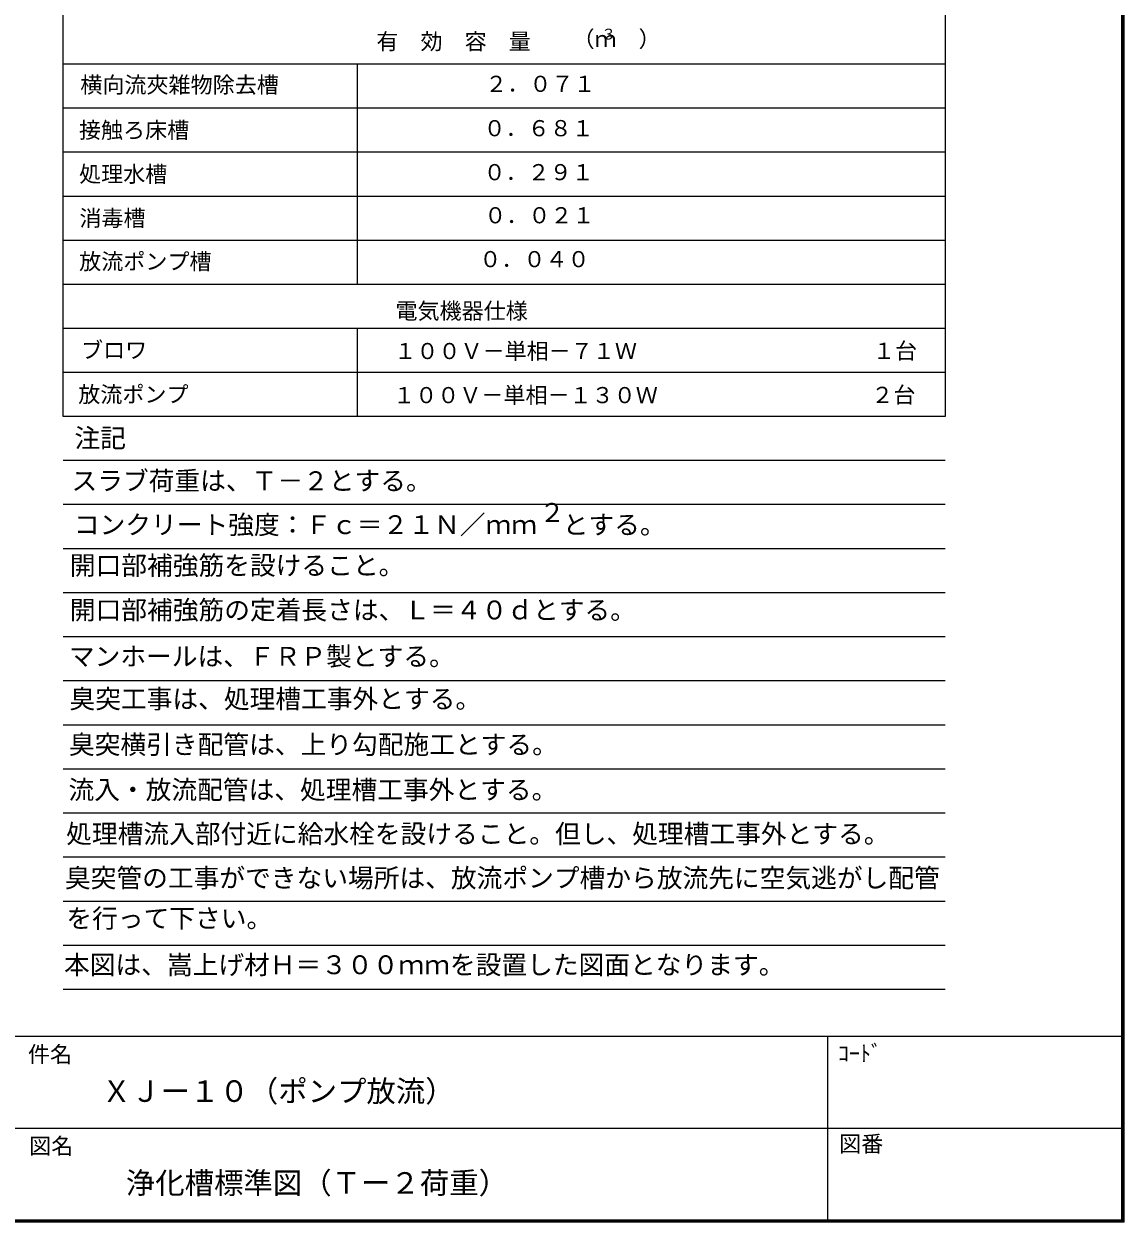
# Model space of a CAD drawing. Units: millimetres, scale not verified. Extents: x -9124 to 8194, y -6791 to 5298.
# Drawn here: x 3705 to 8194, y -6299 to -1407 of the extents above; entities that cross this region are included whole.
import ezdxf
from ezdxf.enums import TextEntityAlignment as Align

# ---------------------------------------------------------------- set-up
doc = ezdxf.new("R2010")
doc.units = ezdxf.units.MM
doc.header["$LTSCALE"] = 30
doc.layers.add('0-2_SEISAKU', color=3, linetype='Continuous', lineweight=25)
doc.layers.add('0-7_07', color=7, linetype='Continuous', lineweight=25)
doc.styles.add('MS Gothic', font='')
doc.styles.get('MS Gothic').set_extended_font_data('MS Gothic')

msp = doc.modelspace()

# ---------------------------------------------------------------- linework, layer by layer
at = {"layer": '0-2_SEISAKU'}
for p, q in [((7464.6, 950.63), (7464.6, -3009.37)), ((3864.59, -1569.38), (7464.59, -1569.38)), ((5064.59, -1569.38), (5064.59, -2469.37)), ((3864.59, -1749.38), (7464.59, -1749.38)), ((3864.59, -1929.37), (7464.59, -1929.37)), ((3864.59, -2109.37), (7464.59, -2109.37)), ((3864.59, -2289.37), (7464.59, -2289.37)), ((3864.58, -2469.37), (7464.58, -2469.37)), ((3864.6, -2649.37), (7464.6, -2649.37)), ((5064.6, -2649.37), (5064.6, -3009.37)), ((7464.6, -2829.37), (3864.6, -2829.37)), ((7464.6, -3189.38), (3864.6, -3189.38)), ((7464.6, -3369.38), (3864.6, -3369.38)), ((7464.6, -3549.38), (3864.6, -3549.38)), ((7464.6, -3729.38), (3864.6, -3729.38)), ((7464.6, -3909.38), (3864.6, -3909.38)), ((7464.6, -4089.38), (3864.6, -4089.38)), ((7464.6, -4269.38), (3864.6, -4269.38)), ((7464.6, -4449.39), (3864.6, -4449.39)), ((7464.6, -4629.39), (3864.6, -4629.39)), ((7464.6, -4809.39), (3864.6, -4809.39)), ((7464.6, -4989.39), (3864.6, -4989.39)), ((7464.6, -5169.39), (3864.6, -5169.39)), ((7464.6, -5349.39), (3864.6, -5349.39))]:
    msp.add_line(p, q, dxfattribs=at)
msp.add_lwpolyline([(7464.6, -3009.37), (3864.6, -3009.37), (3864.6, 950.63)], dxfattribs=at)
at = {"layer": '0-7_07'}
for p, q in [((8191.73, -6296.27), (8191.73, 5283.74)), ((8192.33, -6296.87), (8192.33, 5284.34)), ((8192.93, -6297.47), (8192.93, 5284.94)), ((8193.53, -6298.07), (8193.53, 5285.54)), ((8194.13, -6298.67), (8194.13, 5286.14)), ((8185.73, -6290.27), (8185.73, 5277.74)), ((8186.33, -6290.87), (8186.33, 5278.34)), ((8186.93, -6291.47), (8186.93, 5278.94)), ((8187.53, -6292.07), (8187.53, 5279.54)), ((8188.13, -6292.67), (8188.13, 5280.14)), ((8188.73, -6293.27), (8188.73, 5280.74)), ((8189.33, -6293.87), (8189.33, 5281.34)), ((8189.93, -6294.47), (8189.93, 5281.94)), ((8190.53, -6295.07), (8190.53, 5282.54)), ((8191.13, -6295.67), (8191.13, 5283.14)), ((-7984.27, -5540.27), (8185.73, -5540.27)), ((6985.73, -6290.27), (6985.73, -5540.27)), ((25.73, -5915.27), (8185.73, -5915.27)), ((8194.13, -6298.67), (-7992.67, -6298.67)), ((8193.53, -6298.07), (-7992.07, -6298.07)), ((8192.93, -6297.47), (-7991.47, -6297.47)), ((8192.33, -6296.87), (-7990.87, -6296.87)), ((8191.73, -6296.27), (-7990.27, -6296.27)), ((8191.13, -6295.67), (-7989.67, -6295.67)), ((8190.53, -6295.07), (-7989.07, -6295.07)), ((8189.93, -6294.47), (-7988.47, -6294.47)), ((8189.33, -6293.87), (-7987.87, -6293.87)), ((8188.73, -6293.27), (-7987.27, -6293.27)), ((8188.13, -6292.67), (-7986.67, -6292.67)), ((8187.53, -6292.07), (-7986.07, -6292.07)), ((8186.93, -6291.47), (-7985.47, -6291.47)), ((8186.33, -6290.87), (-7984.87, -6290.87)), ((-7984.27, -6290.27), (8185.73, -6290.27))]:
    msp.add_line(p, q, dxfattribs=at)

# ---------------------------------------------------------------- texts
at = {"layer": '0-2_SEISAKU', "color": 4, "style": 'MS Gothic'}
for s, height, p in [('有\u3000効\u3000容\u3000量', 65.98, (5143.27, -1530.94)), ('（ｍ\u3000）', 65.98, (5943.42, -1520.82)), ('３', 43.99, (6060.93, -1483.32)), ('横向流夾雑物除去槽', 65.98, (3934.95, -1707.99)), ('２．０７１', 65.98, (5587.47, -1703.94)), ('接触ろ床槽', 65.98, (3929.46, -1892.65)), ('０．６８１', 65.98, (5580.51, -1885.01)), ('処理水槽', 65.98, (3929.97, -2072.29)), ('０．２９１', 65.98, (5580.51, -2064.66)), ('消毒槽', 65.98, (3931.36, -2252.29)), ('０．０２１', 65.98, (5583.28, -2240.6)), ('放流ポンプ槽', 65.98, (3930.28, -2429.2)), ('\u3000０．０４０', 65.98, (5473.15, -2419.78)), ('電気機器仕様', 65.98, (5220.96, -2631.12)), ('ブロワ', 65.98, (3937.77, -2791.11)), ('１００Ｖ－単相－７１Ｗ', 65.98, (5216.45, -2794.94)), ('１台', 65.98, (7169.75, -2793.9)), ('放流ポンプ', 65.98, (3926.5, -2971.84)), ('１００Ｖ－単相－１３０Ｗ', 65.98, (5211.58, -2974.94)), ('２台', 65.98, (7163.14, -2973.9)), ('注記', 76.98, (3911.21, -3159.08)), ('スラブ荷重は、Ｔ－２とする。', 76.98, (3898.89, -3333.46)), ('２', 76.98, (5808.24, -3462.76)), ('コンクリート強度：Ｆｃ＝２１Ｎ／ｍｍ\u3000とする。', 76.98, (3908.59, -3512.81)), ('開口部補強筋を設けること。', 76.98, (3892.2, -3679.11)), ('開口部補強筋の定着長さは、Ｌ＝４０ｄとする。', 76.98, (3892.2, -3861.14)), ('マンホールは、ＦＲＰ製とする。', 76.98, (3888.14, -4050.35)), ('臭突工事は、処理槽工事外とする。', 76.98, (3890.71, -4224.18)), ('臭突横引き配管は、上り勾配施工とする。', 76.98, (3888.61, -4410.44)), ('流入・放流配管は、処理槽工事外とする。', 76.98, (3886.58, -4595.03)), ('処理槽流入部付近に給水栓を設けること。但し、処理槽工事外とする。', 76.98, (3877.07, -4775.03)), ('臭突管の工事ができない場所は、放流ポンプ槽から放流先に空気逃がし配管', 76.98, (3872.23, -4955.3)), ('を行って下さい。', 76.98, (3878.07, -5120.08)), ('本図は、嵩上げ材Ｈ＝３００ｍｍを設置した図面となります。', 76.98, (3868.32, -5309.81))]:
    msp.add_text(s, height=height, dxfattribs=at).set_placement(p, align=Align.BOTTOM_LEFT)
at = {"layer": '0-7_07', "style": 'MS Gothic'}
for s, height, p in [('件名', 65.98, (3721.38, -5666.62)), ('ｺｰﾄﾞ', 65.98, (7026.49, -5662.56)), ('ＸＪー１０（ポンプ放流）', 87.98, (4022.54, -5834.49)), ('図名', 65.98, (3726.26, -6040.92)), ('図番', 65.98, (7031.46, -6031.91)), ('浄化槽標準図（Ｔー２荷重）', 87.98, (4120.49, -6209.49))]:
    msp.add_text(s, height=height, dxfattribs=at).set_placement(p, align=Align.BOTTOM_LEFT)

doc.saveas('drawing.dxf')
